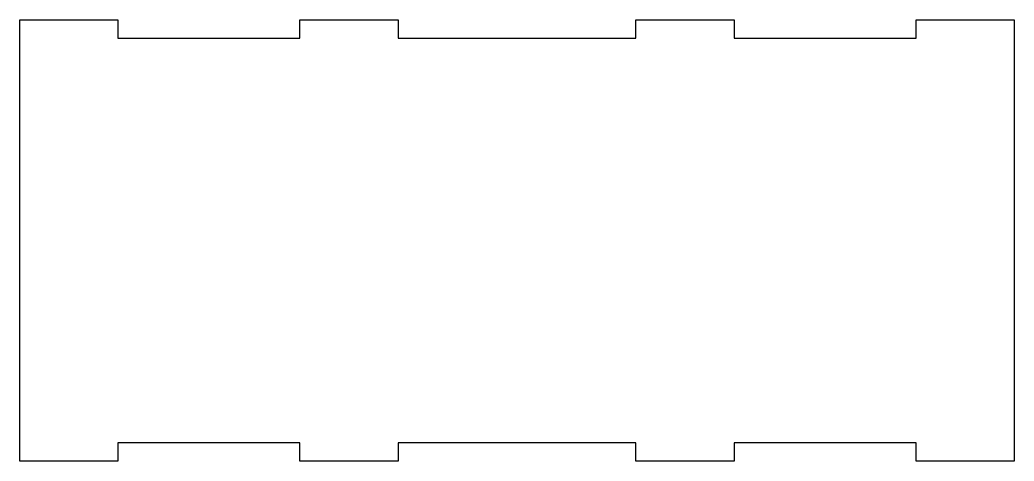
# Model space of a CAD drawing. Extents: x 34 to 196, y 137 to 209.
import ezdxf

# ---------------------------------------------------------------- set-up
doc = ezdxf.new("R2010")
doc.units = 0
doc.layers.add('Layer_1', color=7, linetype='CONTINUOUS')

msp = doc.modelspace()

# ---------------------------------------------------------------- linework, layer by layer
at = {"layer": 'Layer_1', "color": 7}
msp.add_lwpolyline([(34.236937, 136.558724), (34.236937, 208.558735), (50.236938, 208.558735), (50.236938, 205.558736), (79.905936, 205.558736), (79.905936, 208.558735), (95.905937, 208.558735), (95.905937, 205.558736), (134.709937, 205.558736), (134.709937, 208.558735), (150.709938, 208.558735), (150.709938, 205.558736), (180.378935, 205.558736), (180.378935, 208.558735), (196.378937, 208.558735), (196.378937, 136.558724), (180.378935, 136.558724), (180.378935, 139.558746), (150.709938, 139.558746), (150.709938, 136.558724), (134.709937, 136.558724), (134.709937, 139.558746), (95.905937, 139.558746), (95.905937, 136.558724), (79.905936, 136.558724), (79.905936, 139.558746), (50.236938, 139.558746), (50.236938, 136.558724), (34.236937, 136.558724)], dxfattribs=at)

doc.saveas('drawing.dxf')
